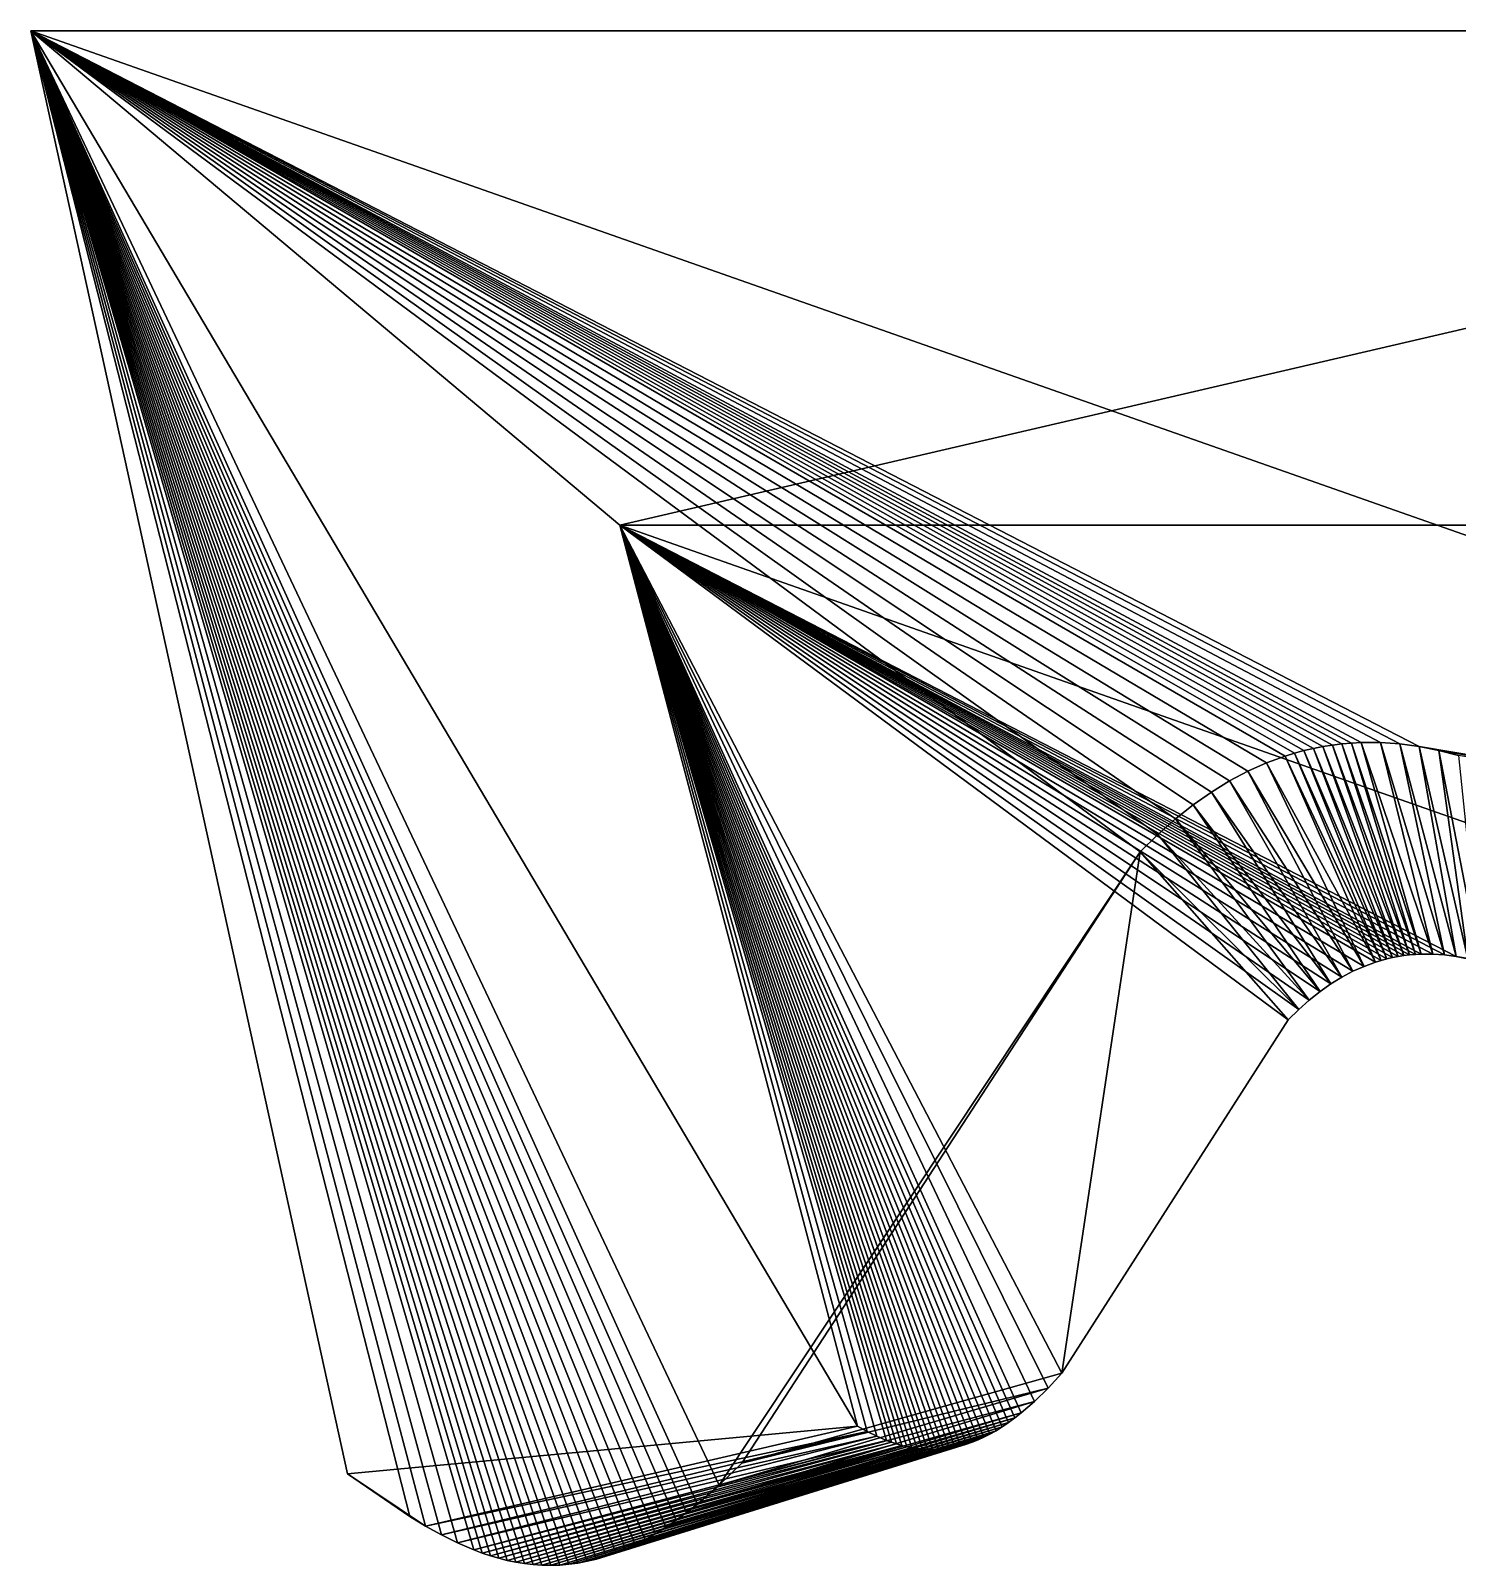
# Model space of a CAD drawing. Extents: x -1 to 1, y -1.46 to 0.
# Drawn here: x -1 to 0.051, y -1.13 to 0 of the extents above; entities that cross this region are included whole.
import ezdxf

# ---------------------------------------------------------------- set-up
doc = ezdxf.new("R2010")
doc.units = 0

msp = doc.modelspace()

# ---------------------------------------------------------------- linework, layer by layer
at = {"color": 1}
for points in [[(1, 0, -0.3), (-1, 0, -0.3), (-1, 0, 0.184809)], [(1, 0, -0.3), (-1, 0, 0.184809), (1, 0, 0.184809)], [(-1, 0, -0.3), (-0.766589, -1.062928, -0.3), (-0.766589, -1.062928, 0.184809)], [(-1, 0, -0.3), (-0.766589, -1.062928, 0.184809), (-1, 0, 0.184809)], [(0.938978, -0.68147, -0.3), (-1, 0, -0.3), (1, 0, -0.3)], [(-1, 0, -0.3), (-0.720764, -1.094327, -0.3), (-0.766589, -1.062928, -0.3)], [(-1, 0, -0.3), (-0.70914, -1.101388, -0.3), (-0.720764, -1.094327, -0.3)], [(-1, 0, -0.3), (-0.697404, -1.107923, -0.3), (-0.70914, -1.101388, -0.3)], [(-1, 0, -0.3), (-0.685534, -1.113826, -0.3), (-0.697404, -1.107923, -0.3)], [(-1, 0, -0.3), (-0.673507, -1.118994, -0.3), (-0.685534, -1.113826, -0.3)], [(-1, 0, -0.3), (-0.667428, -1.121268, -0.3), (-0.673507, -1.118994, -0.3)], [(-1, 0, -0.3), (-0.661301, -1.123319, -0.3), (-0.667428, -1.121268, -0.3)], [(-1, 0, -0.3), (-0.655124, -1.125134, -0.3), (-0.661301, -1.123319, -0.3)], [(-1, 0, -0.3), (-0.648894, -1.126698, -0.3), (-0.655124, -1.125134, -0.3)], [(-1, 0, -0.3), (-0.642608, -1.128, -0.3), (-0.648894, -1.126698, -0.3)], [(-1, 0, -0.3), (-0.636263, -1.129025, -0.3), (-0.642608, -1.128, -0.3)], [(-1, 0, -0.3), (-0.629857, -1.129761, -0.3), (-0.636263, -1.129025, -0.3)], [(-1, 0, -0.3), (-0.623386, -1.130195, -0.3), (-0.629857, -1.129761, -0.3)], [(-1, 0, -0.3), (-0.616848, -1.130313, -0.3), (-0.623386, -1.130195, -0.3)], [(-1, 0, -0.3), (-0.610241, -1.130102, -0.3), (-0.616848, -1.130313, -0.3)], [(-1, 0, -0.3), (-0.60356, -1.12955, -0.3), (-0.610241, -1.130102, -0.3)], [(-1, 0, -0.3), (-0.596804, -1.128642, -0.3), (-0.60356, -1.12955, -0.3)], [(-1, 0, -0.3), (-0.58997, -1.127366, -0.3), (-0.596804, -1.128642, -0.3)], [(-1, 0, -0.3), (-0.583054, -1.125709, -0.3), (-0.58997, -1.127366, -0.3)], [(-1, 0, -0.3), (-0.576055, -1.123657, -0.3), (-0.583054, -1.125709, -0.3)], [(-1, 0, -0.3), (-0.568969, -1.121198, -0.3), (-0.576055, -1.123657, -0.3)], [(-1, 0, -0.3), (-0.561794, -1.118318, -0.3), (-0.568969, -1.121198, -0.3)], [(-1, 0, -0.3), (-0.554526, -1.115004, -0.3), (-0.561794, -1.118318, -0.3)], [(-1, 0, -0.3), (-0.547163, -1.111243, -0.3), (-0.554526, -1.115004, -0.3)], [(-1, 0, -0.3), (-0.539702, -1.107021, -0.3), (-0.547163, -1.111243, -0.3)], [(-1, 0, -0.3), (-0.53214, -1.102327, -0.3), (-0.539702, -1.107021, -0.3)], [(-1, 0, -0.3), (-0.524475, -1.097145, -0.3), (-0.53214, -1.102327, -0.3)], [(-1, 0, -0.3), (-0.516704, -1.091464, -0.3), (-0.524475, -1.097145, -0.3)], [(-1, 0, -0.3), (-0.508824, -1.08527, -0.3), (-0.516704, -1.091464, -0.3)], [(-1, 0, -0.3), (-0.492724, -1.071291, -0.3), (-0.508824, -1.08527, -0.3)], [(-1, 0, -0.3), (-0.182493, -0.604715, -0.3), (-0.492724, -1.071291, -0.3)], [(-1, 0, -0.3), (-0.16961, -0.592039, -0.3), (-0.182493, -0.604715, -0.3)], [(-1, 0, -0.3), (-0.156583, -0.580497, -0.3), (-0.16961, -0.592039, -0.3)], [(-1, 0, -0.3), (-0.143419, -0.570074, -0.3), (-0.156583, -0.580497, -0.3)], [(-1, 0, -0.3), (-0.130124, -0.560756, -0.3), (-0.143419, -0.570074, -0.3)], [(-1, 0, -0.3), (-0.116704, -0.55253, -0.3), (-0.130124, -0.560756, -0.3)], [(-1, 0, -0.3), (-0.103165, -0.545383, -0.3), (-0.116704, -0.55253, -0.3)], [(-1, 0, -0.3), (-0.089513, -0.539299, -0.3), (-0.103165, -0.545383, -0.3)], [(-1, 0, -0.3), (-0.075754, -0.534266, -0.3), (-0.089513, -0.539299, -0.3)], [(-1, 0, -0.3), (-0.068836, -0.532139, -0.3), (-0.075754, -0.534266, -0.3)], [(-1, 0, -0.3), (-0.061893, -0.530269, -0.3), (-0.068836, -0.532139, -0.3)], [(-1, 0, -0.3), (-0.054927, -0.528655, -0.3), (-0.061893, -0.530269, -0.3)], [(-1, 0, -0.3), (-0.047938, -0.527295, -0.3), (-0.054927, -0.528655, -0.3)], [(-1, 0, -0.3), (-0.040926, -0.526187, -0.3), (-0.047938, -0.527295, -0.3)], [(-1, 0, -0.3), (-0.033893, -0.525329, -0.3), (-0.040926, -0.526187, -0.3)], [(-1, 0, -0.3), (-0.026839, -0.524721, -0.3), (-0.033893, -0.525329, -0.3)], [(-1, 0, -0.3), (-0.019765, -0.524359, -0.3), (-0.026839, -0.524721, -0.3)], [(-1, 0, -0.3), (-0.00556, -0.52437, -0.3), (-0.019765, -0.524359, -0.3)], [(-1, 0, -0.3), (0.008717, -0.525349, -0.3), (-0.00556, -0.52437, -0.3)], [(-1, 0, -0.3), (0.023058, -0.527281, -0.3), (0.008717, -0.525349, -0.3)], [(0.938978, -0.68147, -0.3), (0.023058, -0.527281, -0.3), (-1, 0, -0.3)], [(1, 0, 0.184809), (-1, 0, 0.184809), (-0.566031, -0.364266, 0.350233)], [(-1, 0, 0.184809), (-0.766589, -1.062928, 0.184809), (-0.390814, -1.027752, 0.350233)], [(-0.390814, -1.027752, 0.350233), (-0.566031, -0.364266, 0.350233), (-1, 0, 0.184809)], [(-0.566031, -0.364266, 0.350233), (0.638788, -0.364266, 0.350233), (1, 0, 0.184809)], [(0.602028, -0.77479, 0.350233), (0.638788, -0.364266, 0.350233), (-0.566031, -0.364266, 0.350233)], [(-0.566031, -0.364266, 0.350233), (-0.390814, -1.027752, 0.350233), (-0.383744, -1.031689, 0.350233)], [(-0.566031, -0.364266, 0.350233), (-0.383744, -1.031689, 0.350233), (-0.376594, -1.035245, 0.350233)], [(-0.566031, -0.364266, 0.350233), (-0.376594, -1.035245, 0.350233), (-0.369349, -1.038358, 0.350233)], [(-0.566031, -0.364266, 0.350233), (-0.369349, -1.038358, 0.350233), (-0.365687, -1.039729, 0.350233)], [(-0.566031, -0.364266, 0.350233), (-0.365687, -1.039729, 0.350233), (-0.361996, -1.040964, 0.350233)], [(-0.566031, -0.364266, 0.350233), (-0.361996, -1.040964, 0.350233), (-0.358275, -1.042057, 0.350233)], [(-0.566031, -0.364266, 0.350233), (-0.358275, -1.042057, 0.350233), (-0.354522, -1.043, 0.350233)], [(-0.566031, -0.364266, 0.350233), (-0.354522, -1.043, 0.350233), (-0.350735, -1.043784, 0.350233)], [(-0.566031, -0.364266, 0.350233), (-0.350735, -1.043784, 0.350233), (-0.346913, -1.044401, 0.350233)], [(-0.566031, -0.364266, 0.350233), (-0.346913, -1.044401, 0.350233), (-0.343053, -1.044845, 0.350233)], [(-0.566031, -0.364266, 0.350233), (-0.343053, -1.044845, 0.350233), (-0.339155, -1.045106, 0.350233)], [(-0.566031, -0.364266, 0.350233), (-0.339155, -1.045106, 0.350233), (-0.335217, -1.045177, 0.350233)], [(-0.566031, -0.364266, 0.350233), (-0.335217, -1.045177, 0.350233), (-0.331236, -1.04505, 0.350233)], [(-0.566031, -0.364266, 0.350233), (-0.331236, -1.04505, 0.350233), (-0.327212, -1.044717, 0.350233)], [(-0.566031, -0.364266, 0.350233), (-0.327212, -1.044717, 0.350233), (-0.323142, -1.04417, 0.350233)], [(-0.566031, -0.364266, 0.350233), (-0.323142, -1.04417, 0.350233), (-0.319025, -1.043402, 0.350233)], [(-0.566031, -0.364266, 0.350233), (-0.319025, -1.043402, 0.350233), (-0.314859, -1.042404, 0.350233)], [(-0.566031, -0.364266, 0.350233), (-0.314859, -1.042404, 0.350233), (-0.310643, -1.041168, 0.350233)], [(-0.566031, -0.364266, 0.350233), (-0.310643, -1.041168, 0.350233), (-0.306374, -1.039686, 0.350233)], [(-0.566031, -0.364266, 0.350233), (-0.306374, -1.039686, 0.350233), (-0.302051, -1.037951, 0.350233)], [(-0.566031, -0.364266, 0.350233), (-0.302051, -1.037951, 0.350233), (-0.297673, -1.035955, 0.350233)], [(-0.566031, -0.364266, 0.350233), (-0.297673, -1.035955, 0.350233), (-0.293238, -1.033689, 0.350233)], [(-0.566031, -0.364266, 0.350233), (-0.293238, -1.033689, 0.350233), (-0.288743, -1.031146, 0.350233)], [(-0.566031, -0.364266, 0.350233), (-0.288743, -1.031146, 0.350233), (-0.284188, -1.028318, 0.350233)], [(-0.566031, -0.364266, 0.350233), (-0.284188, -1.028318, 0.350233), (-0.27957, -1.025196, 0.350233)], [(-0.566031, -0.364266, 0.350233), (-0.27957, -1.025196, 0.350233), (-0.274889, -1.021774, 0.350233)], [(-0.566031, -0.364266, 0.350233), (-0.274889, -1.021774, 0.350233), (-0.270142, -1.018043, 0.350233)], [(-0.566031, -0.364266, 0.350233), (-0.270142, -1.018043, 0.350233), (-0.260443, -1.009622, 0.350233)], [(-0.566031, -0.364266, 0.350233), (-0.260443, -1.009622, 0.350233), (-0.250462, -0.99987, 0.350233)], [(-0.566031, -0.364266, 0.350233), (-0.250462, -0.99987, 0.350233), (-0.240184, -0.988724, 0.350233)], [(-0.566031, -0.364266, 0.350233), (-0.240184, -0.988724, 0.350233), (-0.073557, -0.728552, 0.350233)], [(-0.566031, -0.364266, 0.350233), (-0.073557, -0.728552, 0.350233), (-0.065796, -0.720916, 0.350233)], [(-0.566031, -0.364266, 0.350233), (-0.065796, -0.720916, 0.350233), (-0.057948, -0.713963, 0.350233)], [(-0.566031, -0.364266, 0.350233), (-0.057948, -0.713963, 0.350233), (-0.050018, -0.707684, 0.350233)], [(-0.566031, -0.364266, 0.350233), (-0.050018, -0.707684, 0.350233), (-0.042009, -0.702071, 0.350233)], [(-0.566031, -0.364266, 0.350233), (-0.042009, -0.702071, 0.350233), (-0.033925, -0.697115, 0.350233)], [(-0.566031, -0.364266, 0.350233), (-0.033925, -0.697115, 0.350233), (-0.025769, -0.692809, 0.350233)], [(-0.566031, -0.364266, 0.350233), (-0.025769, -0.692809, 0.350233), (-0.017545, -0.689145, 0.350233)], [(-0.566031, -0.364266, 0.350233), (-0.017545, -0.689145, 0.350233), (-0.009256, -0.686112, 0.350233)], [(-0.566031, -0.364266, 0.350233), (-0.009256, -0.686112, 0.350233), (-0.005089, -0.684831, 0.350233)], [(-0.566031, -0.364266, 0.350233), (-0.005089, -0.684831, 0.350233), (-0.000906, -0.683705, 0.350233)], [(-0.566031, -0.364266, 0.350233), (-0.000906, -0.683705, 0.350233), (0.00329, -0.682732, 0.350233)], [(-0.566031, -0.364266, 0.350233), (0.00329, -0.682732, 0.350233), (0.007501, -0.681913, 0.350233)], [(-0.566031, -0.364266, 0.350233), (0.007501, -0.681913, 0.350233), (0.011724, -0.681246, 0.350233)], [(-0.566031, -0.364266, 0.350233), (0.011724, -0.681246, 0.350233), (0.015961, -0.680729, 0.350233)], [(-0.566031, -0.364266, 0.350233), (0.015961, -0.680729, 0.350233), (0.020211, -0.680363, 0.350233)], [(-0.566031, -0.364266, 0.350233), (0.020211, -0.680363, 0.350233), (0.024472, -0.680145, 0.350233)], [(-0.566031, -0.364266, 0.350233), (0.024472, -0.680145, 0.350233), (0.033029, -0.680151, 0.350233)], [(-0.566031, -0.364266, 0.350233), (0.033029, -0.680151, 0.350233), (0.04163, -0.680741, 0.350233)], [(-0.566031, -0.364266, 0.350233), (0.04163, -0.680741, 0.350233), (0.050269, -0.681905, 0.350233)], [(0.602028, -0.77479, 0.350233), (-0.566031, -0.364266, 0.350233), (0.050269, -0.681905, 0.350233)], [(-0.068836, -0.532139, -0.3), (-0.061893, -0.530269, -0.3), (-0.061893, -0.530269, 0.184809)], [(-0.068836, -0.532139, -0.3), (-0.061893, -0.530269, 0.184809), (-0.068836, -0.532139, 0.184809)], [(-0.068836, -0.532139, 0.184809), (-0.061893, -0.530269, 0.184809), (-0.000906, -0.683705, 0.350233)], [(-0.061893, -0.530269, -0.3), (-0.054927, -0.528655, -0.3), (-0.054927, -0.528655, 0.184809)], [(-0.061893, -0.530269, -0.3), (-0.054927, -0.528655, 0.184809), (-0.061893, -0.530269, 0.184809)], [(-0.061893, -0.530269, 0.184809), (-0.054927, -0.528655, 0.184809), (0.00329, -0.682732, 0.350233)], [(0.00329, -0.682732, 0.350233), (-0.000906, -0.683705, 0.350233), (-0.061893, -0.530269, 0.184809)], [(-0.054927, -0.528655, -0.3), (-0.047938, -0.527295, -0.3), (-0.047938, -0.527295, 0.184809)], [(-0.054927, -0.528655, -0.3), (-0.047938, -0.527295, 0.184809), (-0.054927, -0.528655, 0.184809)], [(-0.054927, -0.528655, 0.184809), (-0.047938, -0.527295, 0.184809), (0.007501, -0.681913, 0.350233)], [(0.007501, -0.681913, 0.350233), (0.00329, -0.682732, 0.350233), (-0.054927, -0.528655, 0.184809)], [(-0.047938, -0.527295, -0.3), (-0.040926, -0.526187, -0.3), (-0.040926, -0.526187, 0.184809)], [(-0.047938, -0.527295, -0.3), (-0.040926, -0.526187, 0.184809), (-0.047938, -0.527295, 0.184809)], [(-0.047938, -0.527295, 0.184809), (-0.040926, -0.526187, 0.184809), (0.011724, -0.681246, 0.350233)], [(0.011724, -0.681246, 0.350233), (0.007501, -0.681913, 0.350233), (-0.047938, -0.527295, 0.184809)], [(-0.040926, -0.526187, -0.3), (-0.033893, -0.525329, -0.3), (-0.033893, -0.525329, 0.184809)], [(-0.040926, -0.526187, -0.3), (-0.033893, -0.525329, 0.184809), (-0.040926, -0.526187, 0.184809)], [(-0.040926, -0.526187, 0.184809), (-0.033893, -0.525329, 0.184809), (0.015961, -0.680729, 0.350233)], [(0.015961, -0.680729, 0.350233), (0.011724, -0.681246, 0.350233), (-0.040926, -0.526187, 0.184809)], [(-0.033893, -0.525329, -0.3), (-0.026839, -0.524721, -0.3), (-0.026839, -0.524721, 0.184809)], [(-0.033893, -0.525329, -0.3), (-0.026839, -0.524721, 0.184809), (-0.033893, -0.525329, 0.184809)], [(-0.033893, -0.525329, 0.184809), (-0.026839, -0.524721, 0.184809), (0.020211, -0.680363, 0.350233)], [(0.020211, -0.680363, 0.350233), (0.015961, -0.680729, 0.350233), (-0.033893, -0.525329, 0.184809)], [(-0.026839, -0.524721, -0.3), (-0.019765, -0.524359, -0.3), (-0.019765, -0.524359, 0.184809)], [(-0.026839, -0.524721, -0.3), (-0.019765, -0.524359, 0.184809), (-0.026839, -0.524721, 0.184809)], [(-0.026839, -0.524721, 0.184809), (-0.019765, -0.524359, 0.184809), (0.024472, -0.680145, 0.350233)], [(0.024472, -0.680145, 0.350233), (0.020211, -0.680363, 0.350233), (-0.026839, -0.524721, 0.184809)], [(-0.019765, -0.524359, -0.3), (-0.00556, -0.52437, -0.3), (-0.00556, -0.52437, 0.184809)], [(-0.019765, -0.524359, -0.3), (-0.00556, -0.52437, 0.184809), (-0.019765, -0.524359, 0.184809)], [(-0.019765, -0.524359, 0.184809), (-0.00556, -0.52437, 0.184809), (0.033029, -0.680151, 0.350233)], [(0.033029, -0.680151, 0.350233), (0.024472, -0.680145, 0.350233), (-0.019765, -0.524359, 0.184809)], [(-0.00556, -0.52437, -0.3), (0.008717, -0.525349, -0.3), (0.008717, -0.525349, 0.184809)], [(-0.00556, -0.52437, -0.3), (0.008717, -0.525349, 0.184809), (-0.00556, -0.52437, 0.184809)], [(-0.00556, -0.52437, 0.184809), (0.008717, -0.525349, 0.184809), (0.04163, -0.680741, 0.350233)], [(0.04163, -0.680741, 0.350233), (0.033029, -0.680151, 0.350233), (-0.00556, -0.52437, 0.184809)], [(0.008717, -0.525349, -0.3), (0.023058, -0.527281, -0.3), (0.023058, -0.527281, 0.184809)], [(0.008717, -0.525349, -0.3), (0.023058, -0.527281, 0.184809), (0.008717, -0.525349, 0.184809)], [(0.008717, -0.525349, 0.184809), (0.023058, -0.527281, 0.184809), (0.050269, -0.681905, 0.350233)], [(0.050269, -0.681905, 0.350233), (0.04163, -0.680741, 0.350233), (0.008717, -0.525349, 0.184809)], [(0.023058, -0.527281, -0.3), (0.037459, -0.530152, -0.3), (0.037459, -0.530152, 0.184809)], [(0.023058, -0.527281, -0.3), (0.037459, -0.530152, 0.184809), (0.023058, -0.527281, 0.184809)], [(0.938978, -0.68147, -0.3), (0.037459, -0.530152, -0.3), (0.023058, -0.527281, -0.3)], [(0.023058, -0.527281, 0.184809), (0.037459, -0.530152, 0.184809), (0.058944, -0.683635, 0.350233)], [(0.058944, -0.683635, 0.350233), (0.050269, -0.681905, 0.350233), (0.023058, -0.527281, 0.184809)], [(0.037459, -0.530152, -0.3), (0.051913, -0.53395, -0.3), (0.051913, -0.53395, 0.184809)], [(0.037459, -0.530152, -0.3), (0.051913, -0.53395, 0.184809), (0.037459, -0.530152, 0.184809)], [(0.938978, -0.68147, -0.3), (0.051913, -0.53395, -0.3), (0.037459, -0.530152, -0.3)], [(0.037459, -0.530152, 0.184809), (0.051913, -0.53395, 0.184809), (0.067652, -0.685922, 0.350233)], [(0.067652, -0.685922, 0.350233), (0.058944, -0.683635, 0.350233), (0.037459, -0.530152, 0.184809)], [(-0.103165, -0.545383, -0.3), (-0.089513, -0.539299, -0.3), (-0.089513, -0.539299, 0.184809)], [(-0.103165, -0.545383, -0.3), (-0.089513, -0.539299, 0.184809), (-0.103165, -0.545383, 0.184809)], [(-0.103165, -0.545383, 0.184809), (-0.089513, -0.539299, 0.184809), (-0.017545, -0.689145, 0.350233)], [(-0.089513, -0.539299, -0.3), (-0.075754, -0.534266, -0.3), (-0.075754, -0.534266, 0.184809)], [(-0.089513, -0.539299, -0.3), (-0.075754, -0.534266, 0.184809), (-0.089513, -0.539299, 0.184809)], [(-0.089513, -0.539299, 0.184809), (-0.075754, -0.534266, 0.184809), (-0.009256, -0.686112, 0.350233)], [(-0.009256, -0.686112, 0.350233), (-0.017545, -0.689145, 0.350233), (-0.089513, -0.539299, 0.184809)], [(-0.075754, -0.534266, -0.3), (-0.068836, -0.532139, -0.3), (-0.068836, -0.532139, 0.184809)], [(-0.075754, -0.534266, -0.3), (-0.068836, -0.532139, 0.184809), (-0.075754, -0.534266, 0.184809)], [(-0.075754, -0.534266, 0.184809), (-0.068836, -0.532139, 0.184809), (-0.005089, -0.684831, 0.350233)], [(-0.005089, -0.684831, 0.350233), (-0.009256, -0.686112, 0.350233), (-0.075754, -0.534266, 0.184809)], [(-0.000906, -0.683705, 0.350233), (-0.005089, -0.684831, 0.350233), (-0.068836, -0.532139, 0.184809)], [(-0.130124, -0.560756, -0.3), (-0.116704, -0.55253, -0.3), (-0.116704, -0.55253, 0.184809)], [(-0.130124, -0.560756, -0.3), (-0.116704, -0.55253, 0.184809), (-0.130124, -0.560756, 0.184809)], [(-0.130124, -0.560756, 0.184809), (-0.116704, -0.55253, 0.184809), (-0.033925, -0.697115, 0.350233)], [(-0.116704, -0.55253, -0.3), (-0.103165, -0.545383, -0.3), (-0.103165, -0.545383, 0.184809)], [(-0.116704, -0.55253, -0.3), (-0.103165, -0.545383, 0.184809), (-0.116704, -0.55253, 0.184809)], [(-0.116704, -0.55253, 0.184809), (-0.103165, -0.545383, 0.184809), (-0.025769, -0.692809, 0.350233)], [(-0.025769, -0.692809, 0.350233), (-0.033925, -0.697115, 0.350233), (-0.116704, -0.55253, 0.184809)], [(-0.017545, -0.689145, 0.350233), (-0.025769, -0.692809, 0.350233), (-0.103165, -0.545383, 0.184809)], [(-0.143419, -0.570074, -0.3), (-0.130124, -0.560756, -0.3), (-0.130124, -0.560756, 0.184809)], [(-0.143419, -0.570074, -0.3), (-0.130124, -0.560756, 0.184809), (-0.143419, -0.570074, 0.184809)], [(-0.143419, -0.570074, 0.184809), (-0.130124, -0.560756, 0.184809), (-0.042009, -0.702071, 0.350233)], [(-0.033925, -0.697115, 0.350233), (-0.042009, -0.702071, 0.350233), (-0.130124, -0.560756, 0.184809)], [(-0.156583, -0.580497, -0.3), (-0.143419, -0.570074, -0.3), (-0.143419, -0.570074, 0.184809)], [(-0.156583, -0.580497, -0.3), (-0.143419, -0.570074, 0.184809), (-0.156583, -0.580497, 0.184809)], [(-0.156583, -0.580497, 0.184809), (-0.143419, -0.570074, 0.184809), (-0.050018, -0.707684, 0.350233)], [(-0.042009, -0.702071, 0.350233), (-0.050018, -0.707684, 0.350233), (-0.143419, -0.570074, 0.184809)], [(-0.16961, -0.592039, -0.3), (-0.156583, -0.580497, -0.3), (-0.156583, -0.580497, 0.184809)], [(-0.16961, -0.592039, -0.3), (-0.156583, -0.580497, 0.184809), (-0.16961, -0.592039, 0.184809)], [(-0.16961, -0.592039, 0.184809), (-0.156583, -0.580497, 0.184809), (-0.057948, -0.713963, 0.350233)], [(-0.050018, -0.707684, 0.350233), (-0.057948, -0.713963, 0.350233), (-0.156583, -0.580497, 0.184809)], [(-0.182493, -0.604715, -0.3), (-0.16961, -0.592039, -0.3), (-0.16961, -0.592039, 0.184809)], [(-0.182493, -0.604715, -0.3), (-0.16961, -0.592039, 0.184809), (-0.182493, -0.604715, 0.184809)], [(-0.182493, -0.604715, 0.184809), (-0.16961, -0.592039, 0.184809), (-0.065796, -0.720916, 0.350233)], [(-0.057948, -0.713963, 0.350233), (-0.065796, -0.720916, 0.350233), (-0.16961, -0.592039, 0.184809)], [(-0.492724, -1.071291, -0.3), (-0.182493, -0.604715, -0.3), (-0.182493, -0.604715, 0.184809)], [(-0.492724, -1.071291, -0.3), (-0.182493, -0.604715, 0.184809), (-0.476155, -1.055104, 0.184809)], [(-0.476155, -1.055104, 0.184809), (-0.182493, -0.604715, 0.184809), (-0.240184, -0.988724, 0.350233)], [(-0.073557, -0.728552, 0.350233), (-0.240184, -0.988724, 0.350233), (-0.182493, -0.604715, 0.184809)], [(-0.065796, -0.720916, 0.350233), (-0.073557, -0.728552, 0.350233), (-0.182493, -0.604715, 0.184809)], [(0.602028, -0.77479, 0.350233), (0.050269, -0.681905, 0.350233), (0.058944, -0.683635, 0.350233)], [(-0.240184, -0.988724, 0.350233), (-0.250462, -0.99987, 0.350233), (-0.476155, -1.055104, 0.184809)], [(-0.492724, -1.071291, 0.184809), (-0.476155, -1.055104, 0.184809), (-0.250462, -0.99987, 0.350233)], [(-0.250462, -0.99987, 0.350233), (-0.260443, -1.009622, 0.350233), (-0.492724, -1.071291, 0.184809)], [(-0.508824, -1.08527, 0.184809), (-0.492724, -1.071291, 0.184809), (-0.260443, -1.009622, 0.350233)], [(-0.260443, -1.009622, 0.350233), (-0.270142, -1.018043, 0.350233), (-0.508824, -1.08527, 0.184809)], [(-0.766589, -1.062928, 0.184809), (-0.70914, -1.101388, 0.184809), (-0.390814, -1.027752, 0.350233)], [(-0.383744, -1.031689, 0.350233), (-0.390814, -1.027752, 0.350233), (-0.70914, -1.101388, 0.184809)], [(-0.539702, -1.107021, 0.184809), (-0.53214, -1.102327, 0.184809), (-0.284188, -1.028318, 0.350233)], [(-0.284188, -1.028318, 0.350233), (-0.288743, -1.031146, 0.350233), (-0.539702, -1.107021, 0.184809)], [(-0.53214, -1.102327, 0.184809), (-0.524475, -1.097145, 0.184809), (-0.27957, -1.025196, 0.350233)], [(-0.27957, -1.025196, 0.350233), (-0.284188, -1.028318, 0.350233), (-0.53214, -1.102327, 0.184809)], [(-0.524475, -1.097145, 0.184809), (-0.516704, -1.091464, 0.184809), (-0.274889, -1.021774, 0.350233)], [(-0.274889, -1.021774, 0.350233), (-0.27957, -1.025196, 0.350233), (-0.524475, -1.097145, 0.184809)], [(-0.516704, -1.091464, 0.184809), (-0.508824, -1.08527, 0.184809), (-0.270142, -1.018043, 0.350233)], [(-0.270142, -1.018043, 0.350233), (-0.274889, -1.021774, 0.350233), (-0.516704, -1.091464, 0.184809)], [(-0.70914, -1.101388, 0.184809), (-0.697404, -1.107923, 0.184809), (-0.383744, -1.031689, 0.350233)], [(-0.376594, -1.035245, 0.350233), (-0.383744, -1.031689, 0.350233), (-0.697404, -1.107923, 0.184809)], [(-0.697404, -1.107923, 0.184809), (-0.685534, -1.113826, 0.184809), (-0.376594, -1.035245, 0.350233)], [(-0.369349, -1.038358, 0.350233), (-0.376594, -1.035245, 0.350233), (-0.685534, -1.113826, 0.184809)], [(-0.685534, -1.113826, 0.184809), (-0.673507, -1.118994, 0.184809), (-0.369349, -1.038358, 0.350233)], [(-0.365687, -1.039729, 0.350233), (-0.369349, -1.038358, 0.350233), (-0.673507, -1.118994, 0.184809)], [(-0.673507, -1.118994, 0.184809), (-0.667428, -1.121268, 0.184809), (-0.365687, -1.039729, 0.350233)], [(-0.361996, -1.040964, 0.350233), (-0.365687, -1.039729, 0.350233), (-0.667428, -1.121268, 0.184809)], [(-0.576055, -1.123657, 0.184809), (-0.568969, -1.121198, 0.184809), (-0.306374, -1.039686, 0.350233)], [(-0.306374, -1.039686, 0.350233), (-0.310643, -1.041168, 0.350233), (-0.576055, -1.123657, 0.184809)], [(-0.568969, -1.121198, 0.184809), (-0.561794, -1.118318, 0.184809), (-0.302051, -1.037951, 0.350233)], [(-0.302051, -1.037951, 0.350233), (-0.306374, -1.039686, 0.350233), (-0.568969, -1.121198, 0.184809)], [(-0.561794, -1.118318, 0.184809), (-0.554526, -1.115004, 0.184809), (-0.297673, -1.035955, 0.350233)], [(-0.297673, -1.035955, 0.350233), (-0.302051, -1.037951, 0.350233), (-0.561794, -1.118318, 0.184809)], [(-0.554526, -1.115004, 0.184809), (-0.547163, -1.111243, 0.184809), (-0.293238, -1.033689, 0.350233)], [(-0.293238, -1.033689, 0.350233), (-0.297673, -1.035955, 0.350233), (-0.554526, -1.115004, 0.184809)], [(-0.547163, -1.111243, 0.184809), (-0.539702, -1.107021, 0.184809), (-0.288743, -1.031146, 0.350233)], [(-0.288743, -1.031146, 0.350233), (-0.293238, -1.033689, 0.350233), (-0.547163, -1.111243, 0.184809)], [(-0.667428, -1.121268, 0.184809), (-0.661301, -1.123319, 0.184809), (-0.361996, -1.040964, 0.350233)], [(-0.358275, -1.042057, 0.350233), (-0.361996, -1.040964, 0.350233), (-0.661301, -1.123319, 0.184809)], [(-0.661301, -1.123319, 0.184809), (-0.655124, -1.125134, 0.184809), (-0.358275, -1.042057, 0.350233)], [(-0.354522, -1.043, 0.350233), (-0.358275, -1.042057, 0.350233), (-0.655124, -1.125134, 0.184809)], [(-0.655124, -1.125134, 0.184809), (-0.648894, -1.126698, 0.184809), (-0.354522, -1.043, 0.350233)], [(-0.350735, -1.043784, 0.350233), (-0.354522, -1.043, 0.350233), (-0.648894, -1.126698, 0.184809)], [(-0.648894, -1.126698, 0.184809), (-0.642608, -1.128, 0.184809), (-0.350735, -1.043784, 0.350233)], [(-0.346913, -1.044401, 0.350233), (-0.350735, -1.043784, 0.350233), (-0.642608, -1.128, 0.184809)], [(-0.642608, -1.128, 0.184809), (-0.636263, -1.129025, 0.184809), (-0.346913, -1.044401, 0.350233)], [(-0.343053, -1.044845, 0.350233), (-0.346913, -1.044401, 0.350233), (-0.636263, -1.129025, 0.184809)], [(-0.636263, -1.129025, 0.184809), (-0.629857, -1.129761, 0.184809), (-0.343053, -1.044845, 0.350233)], [(-0.339155, -1.045106, 0.350233), (-0.343053, -1.044845, 0.350233), (-0.629857, -1.129761, 0.184809)], [(-0.629857, -1.129761, 0.184809), (-0.623386, -1.130195, 0.184809), (-0.339155, -1.045106, 0.350233)], [(-0.335217, -1.045177, 0.350233), (-0.339155, -1.045106, 0.350233), (-0.623386, -1.130195, 0.184809)], [(-0.623386, -1.130195, 0.184809), (-0.616848, -1.130313, 0.184809), (-0.335217, -1.045177, 0.350233)], [(-0.616848, -1.130313, 0.184809), (-0.610241, -1.130102, 0.184809), (-0.331236, -1.04505, 0.350233)], [(-0.331236, -1.04505, 0.350233), (-0.335217, -1.045177, 0.350233), (-0.616848, -1.130313, 0.184809)], [(-0.610241, -1.130102, 0.184809), (-0.60356, -1.12955, 0.184809), (-0.327212, -1.044717, 0.350233)], [(-0.327212, -1.044717, 0.350233), (-0.331236, -1.04505, 0.350233), (-0.610241, -1.130102, 0.184809)], [(-0.60356, -1.12955, 0.184809), (-0.596804, -1.128642, 0.184809), (-0.323142, -1.04417, 0.350233)], [(-0.323142, -1.04417, 0.350233), (-0.327212, -1.044717, 0.350233), (-0.60356, -1.12955, 0.184809)], [(-0.596804, -1.128642, 0.184809), (-0.58997, -1.127366, 0.184809), (-0.319025, -1.043402, 0.350233)], [(-0.319025, -1.043402, 0.350233), (-0.323142, -1.04417, 0.350233), (-0.596804, -1.128642, 0.184809)], [(-0.58997, -1.127366, 0.184809), (-0.583054, -1.125709, 0.184809), (-0.314859, -1.042404, 0.350233)], [(-0.314859, -1.042404, 0.350233), (-0.319025, -1.043402, 0.350233), (-0.58997, -1.127366, 0.184809)], [(-0.583054, -1.125709, 0.184809), (-0.576055, -1.123657, 0.184809), (-0.310643, -1.041168, 0.350233)], [(-0.310643, -1.041168, 0.350233), (-0.314859, -1.042404, 0.350233), (-0.583054, -1.125709, 0.184809)], [(-0.492724, -1.071291, -0.3), (-0.476155, -1.055104, 0.184809), (-0.492724, -1.071291, 0.184809)], [(-0.766589, -1.062928, -0.3), (-0.720764, -1.094327, -0.3), (-0.70914, -1.101388, 0.184809)], [(-0.766589, -1.062928, -0.3), (-0.70914, -1.101388, 0.184809), (-0.766589, -1.062928, 0.184809)], [(-0.508824, -1.08527, -0.3), (-0.492724, -1.071291, -0.3), (-0.492724, -1.071291, 0.184809)], [(-0.508824, -1.08527, -0.3), (-0.492724, -1.071291, 0.184809), (-0.508824, -1.08527, 0.184809)], [(-0.720764, -1.094327, -0.3), (-0.70914, -1.101388, -0.3), (-0.70914, -1.101388, 0.184809)], [(-0.524475, -1.097145, -0.3), (-0.516704, -1.091464, -0.3), (-0.516704, -1.091464, 0.184809)], [(-0.524475, -1.097145, -0.3), (-0.516704, -1.091464, 0.184809), (-0.524475, -1.097145, 0.184809)], [(-0.516704, -1.091464, -0.3), (-0.508824, -1.08527, -0.3), (-0.508824, -1.08527, 0.184809)], [(-0.516704, -1.091464, -0.3), (-0.508824, -1.08527, 0.184809), (-0.516704, -1.091464, 0.184809)], [(-0.70914, -1.101388, -0.3), (-0.697404, -1.107923, -0.3), (-0.697404, -1.107923, 0.184809)], [(-0.70914, -1.101388, -0.3), (-0.697404, -1.107923, 0.184809), (-0.70914, -1.101388, 0.184809)], [(-0.547163, -1.111243, -0.3), (-0.539702, -1.107021, -0.3), (-0.539702, -1.107021, 0.184809)], [(-0.547163, -1.111243, -0.3), (-0.539702, -1.107021, 0.184809), (-0.547163, -1.111243, 0.184809)], [(-0.539702, -1.107021, -0.3), (-0.53214, -1.102327, -0.3), (-0.53214, -1.102327, 0.184809)], [(-0.539702, -1.107021, -0.3), (-0.53214, -1.102327, 0.184809), (-0.539702, -1.107021, 0.184809)], [(-0.53214, -1.102327, -0.3), (-0.524475, -1.097145, -0.3), (-0.524475, -1.097145, 0.184809)], [(-0.53214, -1.102327, -0.3), (-0.524475, -1.097145, 0.184809), (-0.53214, -1.102327, 0.184809)], [(-0.697404, -1.107923, -0.3), (-0.685534, -1.113826, -0.3), (-0.685534, -1.113826, 0.184809)], [(-0.697404, -1.107923, -0.3), (-0.685534, -1.113826, 0.184809), (-0.697404, -1.107923, 0.184809)], [(-0.685534, -1.113826, -0.3), (-0.673507, -1.118994, -0.3), (-0.673507, -1.118994, 0.184809)], [(-0.685534, -1.113826, -0.3), (-0.673507, -1.118994, 0.184809), (-0.685534, -1.113826, 0.184809)], [(-0.673507, -1.118994, -0.3), (-0.667428, -1.121268, -0.3), (-0.667428, -1.121268, 0.184809)], [(-0.673507, -1.118994, -0.3), (-0.667428, -1.121268, 0.184809), (-0.673507, -1.118994, 0.184809)], [(-0.568969, -1.121198, -0.3), (-0.561794, -1.118318, -0.3), (-0.561794, -1.118318, 0.184809)], [(-0.568969, -1.121198, -0.3), (-0.561794, -1.118318, 0.184809), (-0.568969, -1.121198, 0.184809)], [(-0.561794, -1.118318, -0.3), (-0.554526, -1.115004, -0.3), (-0.554526, -1.115004, 0.184809)], [(-0.561794, -1.118318, -0.3), (-0.554526, -1.115004, 0.184809), (-0.561794, -1.118318, 0.184809)], [(-0.554526, -1.115004, -0.3), (-0.547163, -1.111243, -0.3), (-0.547163, -1.111243, 0.184809)], [(-0.554526, -1.115004, -0.3), (-0.547163, -1.111243, 0.184809), (-0.554526, -1.115004, 0.184809)], [(-0.667428, -1.121268, -0.3), (-0.661301, -1.123319, -0.3), (-0.661301, -1.123319, 0.184809)], [(-0.667428, -1.121268, -0.3), (-0.661301, -1.123319, 0.184809), (-0.667428, -1.121268, 0.184809)], [(-0.661301, -1.123319, -0.3), (-0.655124, -1.125134, -0.3), (-0.655124, -1.125134, 0.184809)], [(-0.661301, -1.123319, -0.3), (-0.655124, -1.125134, 0.184809), (-0.661301, -1.123319, 0.184809)], [(-0.655124, -1.125134, -0.3), (-0.648894, -1.126698, -0.3), (-0.648894, -1.126698, 0.184809)], [(-0.655124, -1.125134, -0.3), (-0.648894, -1.126698, 0.184809), (-0.655124, -1.125134, 0.184809)], [(-0.648894, -1.126698, -0.3), (-0.642608, -1.128, -0.3), (-0.642608, -1.128, 0.184809)], [(-0.648894, -1.126698, -0.3), (-0.642608, -1.128, 0.184809), (-0.648894, -1.126698, 0.184809)], [(-0.642608, -1.128, -0.3), (-0.636263, -1.129025, -0.3), (-0.636263, -1.129025, 0.184809)], [(-0.642608, -1.128, -0.3), (-0.636263, -1.129025, 0.184809), (-0.642608, -1.128, 0.184809)], [(-0.636263, -1.129025, -0.3), (-0.629857, -1.129761, -0.3), (-0.629857, -1.129761, 0.184809)], [(-0.636263, -1.129025, -0.3), (-0.629857, -1.129761, 0.184809), (-0.636263, -1.129025, 0.184809)], [(-0.629857, -1.129761, -0.3), (-0.623386, -1.130195, -0.3), (-0.623386, -1.130195, 0.184809)], [(-0.629857, -1.129761, -0.3), (-0.623386, -1.130195, 0.184809), (-0.629857, -1.129761, 0.184809)], [(-0.623386, -1.130195, -0.3), (-0.616848, -1.130313, -0.3), (-0.616848, -1.130313, 0.184809)], [(-0.623386, -1.130195, -0.3), (-0.616848, -1.130313, 0.184809), (-0.623386, -1.130195, 0.184809)], [(-0.616848, -1.130313, -0.3), (-0.610241, -1.130102, -0.3), (-0.610241, -1.130102, 0.184809)], [(-0.616848, -1.130313, -0.3), (-0.610241, -1.130102, 0.184809), (-0.616848, -1.130313, 0.184809)], [(-0.610241, -1.130102, -0.3), (-0.60356, -1.12955, -0.3), (-0.60356, -1.12955, 0.184809)], [(-0.610241, -1.130102, -0.3), (-0.60356, -1.12955, 0.184809), (-0.610241, -1.130102, 0.184809)], [(-0.60356, -1.12955, -0.3), (-0.596804, -1.128642, -0.3), (-0.596804, -1.128642, 0.184809)], [(-0.60356, -1.12955, -0.3), (-0.596804, -1.128642, 0.184809), (-0.60356, -1.12955, 0.184809)], [(-0.596804, -1.128642, -0.3), (-0.58997, -1.127366, -0.3), (-0.58997, -1.127366, 0.184809)], [(-0.596804, -1.128642, -0.3), (-0.58997, -1.127366, 0.184809), (-0.596804, -1.128642, 0.184809)], [(-0.58997, -1.127366, -0.3), (-0.583054, -1.125709, -0.3), (-0.583054, -1.125709, 0.184809)], [(-0.58997, -1.127366, -0.3), (-0.583054, -1.125709, 0.184809), (-0.58997, -1.127366, 0.184809)], [(-0.583054, -1.125709, -0.3), (-0.576055, -1.123657, -0.3), (-0.576055, -1.123657, 0.184809)], [(-0.583054, -1.125709, -0.3), (-0.576055, -1.123657, 0.184809), (-0.583054, -1.125709, 0.184809)], [(-0.576055, -1.123657, -0.3), (-0.568969, -1.121198, -0.3), (-0.568969, -1.121198, 0.184809)], [(-0.576055, -1.123657, -0.3), (-0.568969, -1.121198, 0.184809), (-0.576055, -1.123657, 0.184809)]]:
    msp.add_3dface(points, dxfattribs=at)

doc.saveas('drawing.dxf')
